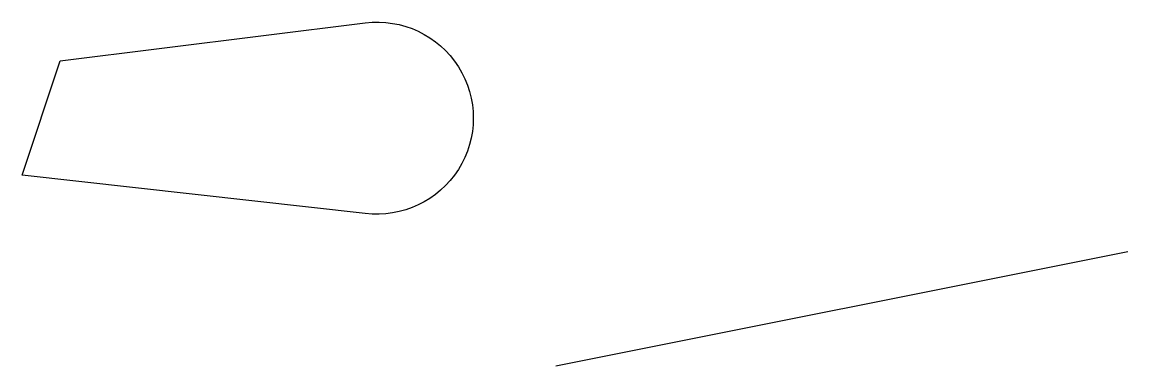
# Model space of a CAD drawing. Header units: millimetres. Extents: x -130 to 160, y -50 to 40.
import ezdxf

# ---------------------------------------------------------------- set-up
doc = ezdxf.new("R2010")
doc.units = ezdxf.units.MM
doc.layers.get('0').update_dxf_attribs({"color": 100})

msp = doc.modelspace()

# ---------------------------------------------------------------- linework, layer by layer
at = {"color": 0, "transparency": 33554684}
msp.add_lwpolyline([(-120, 30), (-40, 40, -1.132782), (-40, -10), (-130, 0)], format="xyb", close=True, dxfattribs=at)
msp.add_lwpolyline([(10, -50), (160, -20)], dxfattribs=at)

doc.saveas('drawing.dxf')
